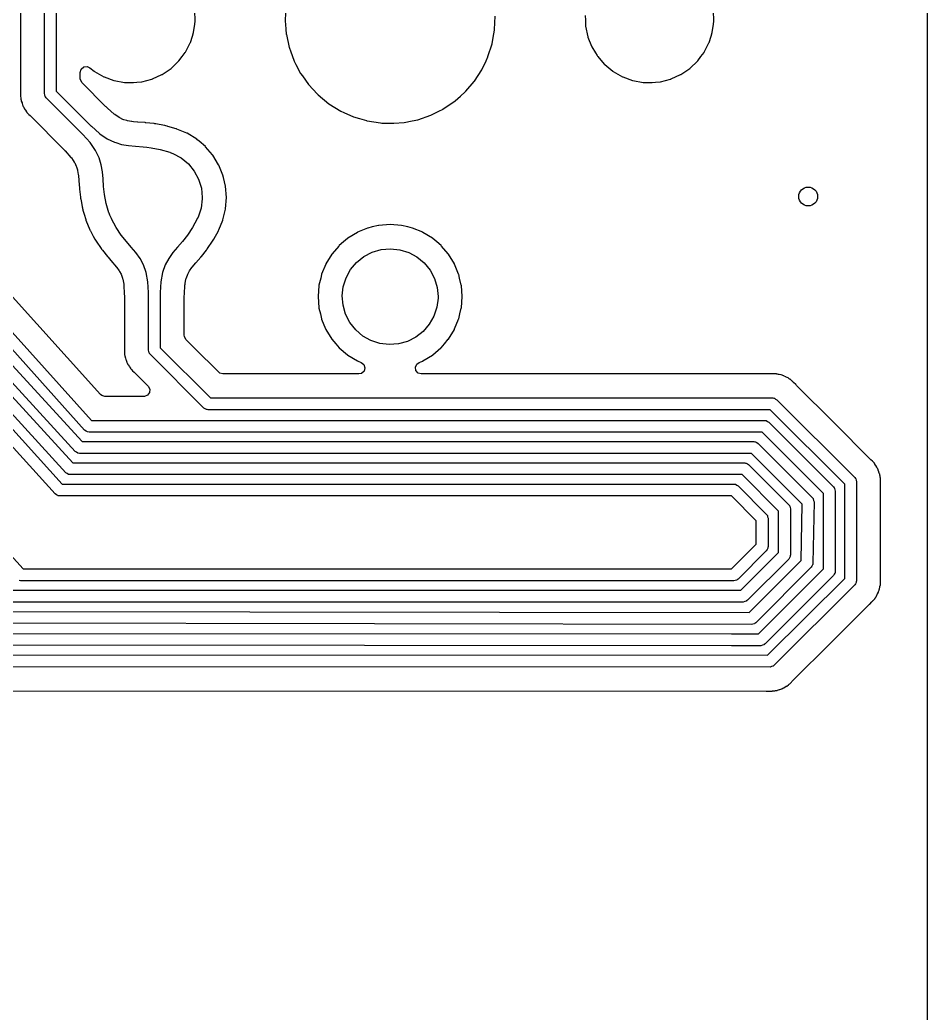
# Model space of a CAD drawing. Extents: x 1.4 to 9.87, y -6.25 to -1.8.
# Drawn here: x 9.111 to 9.869, y -4.962 to -4.133 of the extents above; entities that cross this region are included whole.
import ezdxf

# ---------------------------------------------------------------- set-up
doc = ezdxf.new("R2010")
doc.units = 0
doc.header["$MEASUREMENT"] = 0
doc.layers.add('BLACK', color=7, linetype='CONTINUOUS')

msp = doc.modelspace()

# ---------------------------------------------------------------- linework, layer by layer
at = {"layer": 'BLACK', "linetype": 'CONTINUOUS'}
for p, q in [((9.86864, -2.07003), (9.86864, -5.65799)), ((9.13171, -4.19429), (9.13171, -3.6986)), ((9.14155, -3.70064), (9.14155, -4.19226)), ((9.11169, -3.82282), (9.11169, -4.19119)), ((9.25737, -4.13316), (9.25709, -4.12574)), ((9.33311, -4.12187), (9.3326, -4.13301)), ((9.69044, -4.13316), (9.69016, -4.12574)), ((9.25684, -4.13824), (9.25737, -4.13422)), ((9.25737, -4.13332), (9.25737, -4.13316)), ((9.2574, -4.13402), (9.25737, -4.13332)), ((9.25737, -4.13422), (9.2574, -4.13402)), ((9.25737, -4.13422), (9.25737, -4.13422)), ((9.3326, -4.13301), (9.33259, -4.13332)), ((9.33259, -4.13332), (9.3326, -4.13349)), ((9.3326, -4.13349), (9.3332, -4.14039)), ((9.3326, -4.13349), (9.3326, -4.13349)), ((9.50747, -4.14095), (9.50797, -4.12981)), ((9.58317, -4.12917), (9.58332, -4.13317)), ((9.58332, -4.13317), (9.58351, -4.13803)), ((9.68991, -4.13824), (9.69044, -4.13422)), ((9.69047, -4.13402), (9.69044, -4.13316)), ((9.69044, -4.13422), (9.69047, -4.13402)), ((9.69044, -4.13422), (9.69044, -4.13422)), ((9.25516, -4.1464), (9.25615, -4.14322)), ((9.25615, -4.14322), (9.25621, -4.14302)), ((9.25615, -4.14322), (9.25615, -4.14322)), ((9.25621, -4.14302), (9.25684, -4.13824)), ((9.3332, -4.14039), (9.3336, -4.14491)), ((9.50632, -4.14756), (9.50742, -4.14143)), ((9.50742, -4.14143), (9.50745, -4.14126)), ((9.50742, -4.14143), (9.50742, -4.14143)), ((9.50745, -4.14126), (9.50747, -4.14095)), ((9.58351, -4.13803), (9.58537, -4.14692)), ((9.68823, -4.1464), (9.68922, -4.14322)), ((9.68922, -4.14322), (9.68928, -4.14302)), ((9.68922, -4.14322), (9.68922, -4.14322)), ((9.68928, -4.14302), (9.68991, -4.13824)), ((9.25105, -4.15654), (9.25342, -4.15188)), ((9.25342, -4.15188), (9.25351, -4.15169)), ((9.25342, -4.15188), (9.25342, -4.15188)), ((9.25351, -4.15169), (9.25516, -4.1464)), ((9.3336, -4.14491), (9.33364, -4.14507)), ((9.33364, -4.14507), (9.33364, -4.14507)), ((9.33364, -4.14507), (9.33607, -4.15594)), ((9.50539, -4.15271), (9.50632, -4.14756)), ((9.58537, -4.14692), (9.58545, -4.14712)), ((9.58545, -4.14712), (9.58545, -4.14712)), ((9.58545, -4.14712), (9.58659, -4.15)), ((9.58659, -4.15), (9.58871, -4.15537)), ((9.68412, -4.15654), (9.68649, -4.15188)), ((9.68649, -4.15188), (9.68659, -4.15169)), ((9.68649, -4.15188), (9.68649, -4.15188)), ((9.68659, -4.15169), (9.68823, -4.1464)), ((9.24671, -4.1634), (9.24927, -4.15996)), ((9.24927, -4.15996), (9.2494, -4.15979)), ((9.24927, -4.15996), (9.24927, -4.15996)), ((9.2494, -4.15979), (9.25105, -4.15654)), ((9.33607, -4.15594), (9.33614, -4.15625)), ((9.33614, -4.15625), (9.33619, -4.15641)), ((9.33619, -4.15641), (9.33619, -4.15641)), ((9.33619, -4.15641), (9.33704, -4.15872)), ((9.33704, -4.15872), (9.34015, -4.16716)), ((9.50196, -4.1634), (9.50534, -4.15286)), ((9.50534, -4.15286), (9.50539, -4.15271)), ((9.50534, -4.15286), (9.50534, -4.15286)), ((9.58871, -4.15537), (9.59162, -4.16017)), ((9.59162, -4.16017), (9.59313, -4.16266)), ((9.67978, -4.1634), (9.68234, -4.15996)), ((9.68234, -4.15996), (9.68247, -4.15979)), ((9.68234, -4.15996), (9.68234, -4.15996)), ((9.68247, -4.15979), (9.68412, -4.15654)), ((9.2374, -4.17335), (9.24398, -4.16708)), ((9.24398, -4.16708), (9.24671, -4.1634)), ((9.34015, -4.16716), (9.34023, -4.16731)), ((9.34023, -4.16731), (9.34023, -4.16731)), ((9.34023, -4.16731), (9.34164, -4.16999)), ((9.49702, -4.17392), (9.50035, -4.16691)), ((9.50035, -4.16691), (9.50184, -4.16378)), ((9.50184, -4.16378), (9.50196, -4.1634)), ((9.59313, -4.16266), (9.59342, -4.16313)), ((9.59342, -4.16313), (9.59356, -4.16329)), ((9.59356, -4.16329), (9.59763, -4.16798)), ((9.59763, -4.16798), (9.59937, -4.16999)), ((9.67048, -4.17335), (9.67705, -4.16708)), ((9.67705, -4.16708), (9.67978, -4.1634)), ((9.16157, -4.1766), (9.16236, -4.17392)), ((9.16157, -4.18191), (9.16157, -4.1766)), ((9.16236, -4.17392), (9.16447, -4.17209)), ((9.16447, -4.17209), (9.16724, -4.17169)), ((9.16724, -4.17169), (9.16968, -4.17277)), ((9.16968, -4.17277), (9.17316, -4.17562)), ((9.17316, -4.17562), (9.17316, -4.17562)), ((9.17316, -4.17562), (9.17332, -4.17575)), ((9.17332, -4.17575), (9.18122, -4.18025)), ((9.23004, -4.1783), (9.23409, -4.17558)), ((9.23409, -4.17558), (9.2374, -4.17335)), ((9.34164, -4.16999), (9.34557, -4.17745)), ((9.49061, -4.18389), (9.49676, -4.17442)), ((9.49676, -4.17442), (9.49685, -4.17428)), ((9.49676, -4.17442), (9.49676, -4.17442)), ((9.49685, -4.17428), (9.49702, -4.17392)), ((9.59937, -4.16999), (9.59953, -4.17013)), ((9.59953, -4.17013), (9.60623, -4.17562)), ((9.60623, -4.17562), (9.60623, -4.17562)), ((9.60623, -4.17562), (9.60639, -4.17575)), ((9.60639, -4.17575), (9.61429, -4.18025)), ((9.66312, -4.1783), (9.66716, -4.17558)), ((9.66716, -4.17558), (9.67048, -4.17335)), ((9.16169, -4.18296), (9.16157, -4.18191)), ((9.16303, -4.18542), (9.16169, -4.18296)), ((9.18267, -4.20506), (9.16303, -4.18542)), ((9.18122, -4.18025), (9.18141, -4.18032)), ((9.18141, -4.18032), (9.18141, -4.18032)), ((9.18141, -4.18032), (9.18956, -4.18327)), ((9.18956, -4.18327), (9.18956, -4.18327)), ((9.18956, -4.18327), (9.18975, -4.18335)), ((9.18975, -4.18335), (9.18996, -4.18338)), ((9.18996, -4.18338), (9.18996, -4.18338)), ((9.18996, -4.18338), (9.19853, -4.18493)), ((9.19853, -4.18493), (9.19853, -4.18493)), ((9.19853, -4.18493), (9.19869, -4.18496)), ((9.19869, -4.18496), (9.19939, -4.18499)), ((9.19939, -4.18499), (9.19959, -4.185)), ((9.19959, -4.185), (9.19959, -4.185)), ((9.19959, -4.185), (9.19964, -4.18501)), ((9.19964, -4.18501), (9.20603, -4.18501)), ((9.20603, -4.18501), (9.20866, -4.18478)), ((9.20866, -4.18478), (9.21259, -4.18445)), ((9.21259, -4.18445), (9.2128, -4.18443)), ((9.21259, -4.18445), (9.21259, -4.18445)), ((9.2128, -4.18443), (9.213, -4.18438)), ((9.213, -4.18438), (9.22139, -4.1822)), ((9.213, -4.18438), (9.213, -4.18438)), ((9.22139, -4.1822), (9.22159, -4.18215)), ((9.22139, -4.1822), (9.22139, -4.1822)), ((9.22159, -4.18215), (9.22178, -4.18206)), ((9.22178, -4.18206), (9.22968, -4.17851)), ((9.22178, -4.18206), (9.22178, -4.18206)), ((9.22968, -4.17851), (9.22987, -4.17842)), ((9.22987, -4.17842), (9.23004, -4.1783)), ((9.23004, -4.1783), (9.23004, -4.1783)), ((9.34557, -4.17745), (9.34702, -4.17949)), ((9.34702, -4.17949), (9.35221, -4.18679)), ((9.48347, -4.19226), (9.49041, -4.18416)), ((9.49041, -4.18415), (9.49052, -4.18403)), ((9.49041, -4.18416), (9.49041, -4.18415)), ((9.49052, -4.18403), (9.49061, -4.18389)), ((9.49061, -4.18389), (9.49061, -4.18389)), ((9.61429, -4.18025), (9.61449, -4.18032)), ((9.61449, -4.18032), (9.61449, -4.18032)), ((9.61449, -4.18032), (9.62263, -4.18327)), ((9.62263, -4.18327), (9.62263, -4.18327)), ((9.62263, -4.18327), (9.62283, -4.18335)), ((9.62283, -4.18335), (9.62303, -4.18338)), ((9.62303, -4.18338), (9.62303, -4.18338)), ((9.62303, -4.18338), (9.6316, -4.18493)), ((9.6316, -4.18493), (9.6316, -4.18493)), ((9.6316, -4.18493), (9.63176, -4.18496)), ((9.63176, -4.18496), (9.63246, -4.18499)), ((9.63246, -4.18499), (9.63266, -4.185)), ((9.63266, -4.185), (9.63266, -4.185)), ((9.63266, -4.185), (9.63272, -4.18501)), ((9.63272, -4.18501), (9.6391, -4.18501)), ((9.6391, -4.18501), (9.64173, -4.18478)), ((9.64173, -4.18478), (9.64566, -4.18445)), ((9.64566, -4.18445), (9.64587, -4.18443)), ((9.64566, -4.18445), (9.64566, -4.18445)), ((9.64587, -4.18443), (9.64607, -4.18438)), ((9.64607, -4.18438), (9.65446, -4.1822)), ((9.64607, -4.18438), (9.64607, -4.18438)), ((9.65446, -4.1822), (9.65466, -4.18215)), ((9.65446, -4.1822), (9.65446, -4.1822)), ((9.65466, -4.18215), (9.65485, -4.18206)), ((9.65485, -4.18206), (9.66275, -4.17851)), ((9.65485, -4.18206), (9.65485, -4.18206)), ((9.66275, -4.17851), (9.66294, -4.17842)), ((9.66294, -4.17842), (9.66311, -4.1783)), ((9.66311, -4.1783), (9.66312, -4.1783)), ((9.11167, -4.19163), (9.11161, -4.19193)), ((9.11161, -4.19193), (9.11162, -4.19224)), ((9.11162, -4.19224), (9.11162, -4.19224)), ((9.11162, -4.19224), (9.11169, -4.19461)), ((9.11169, -4.19119), (9.11167, -4.19163)), ((9.14155, -4.19226), (9.17078, -4.22148)), ((9.35221, -4.18679), (9.35221, -4.18679)), ((9.35221, -4.18679), (9.35231, -4.18693)), ((9.35231, -4.18693), (9.35242, -4.18705)), ((9.35242, -4.18705), (9.35242, -4.18705)), ((9.35242, -4.18705), (9.35936, -4.19449)), ((9.47903, -4.19636), (9.48295, -4.19286)), ((9.48295, -4.19286), (9.48347, -4.19226)), ((9.11169, -4.19461), (9.11169, -4.19476)), ((9.11169, -4.19476), (9.11169, -4.19586)), ((9.11169, -4.19586), (9.11171, -4.19602)), ((9.11171, -4.19602), (9.11171, -4.19602)), ((9.11171, -4.19602), (9.11175, -4.19649)), ((9.11175, -4.19649), (9.1118, -4.19823)), ((9.1118, -4.19823), (9.11189, -4.19853)), ((9.11189, -4.19853), (9.11189, -4.19853)), ((9.11189, -4.19853), (9.11203, -4.19899)), ((9.11203, -4.19899), (9.11218, -4.19975)), ((9.11218, -4.19975), (9.11228, -4.20055)), ((9.11228, -4.20055), (9.11293, -4.20216)), ((9.11293, -4.20216), (9.11308, -4.20261)), ((9.13205, -4.19546), (9.13171, -4.19429)), ((9.13231, -4.19664), (9.13205, -4.19546)), ((9.13246, -4.19685), (9.13231, -4.19664)), ((9.13249, -4.19695), (9.13246, -4.19685)), ((9.13263, -4.19707), (9.13249, -4.19695)), ((9.13315, -4.19777), (9.13263, -4.19707)), ((9.16382, -4.22844), (9.13315, -4.19777)), ((9.35936, -4.19449), (9.36024, -4.19543)), ((9.36024, -4.19543), (9.36922, -4.20281)), ((9.46467, -4.20714), (9.47429, -4.20061)), ((9.47429, -4.20061), (9.47453, -4.20038)), ((9.47453, -4.20038), (9.47903, -4.19636)), ((9.11308, -4.20261), (9.11339, -4.2037)), ((9.11339, -4.2037), (9.11356, -4.20428)), ((9.11356, -4.20428), (9.11372, -4.20455)), ((9.11372, -4.20455), (9.11397, -4.20496)), ((9.11397, -4.20496), (9.11431, -4.20566)), ((9.11431, -4.20566), (9.1146, -4.2064)), ((9.1146, -4.2064), (9.11479, -4.20666)), ((9.11479, -4.20666), (9.11479, -4.20666)), ((9.11479, -4.20666), (9.11563, -4.20781)), ((9.11563, -4.20781), (9.11588, -4.2082)), ((9.11588, -4.2082), (9.11661, -4.20943)), ((9.11661, -4.20943), (9.11661, -4.20943)), ((9.11661, -4.20943), (9.11677, -4.2097)), ((9.11677, -4.2097), (9.11699, -4.20992)), ((9.11699, -4.20992), (9.11733, -4.21027)), ((9.11733, -4.21027), (9.11784, -4.21086)), ((9.1831, -4.20542), (9.18267, -4.20506)), ((9.1831, -4.20543), (9.1831, -4.20542)), ((9.18435, -4.20646), (9.1831, -4.20543)), ((9.1871, -4.20893), (9.18435, -4.20646)), ((9.18985, -4.21141), (9.1871, -4.20893)), ((9.36922, -4.20281), (9.3791, -4.20893)), ((9.3791, -4.20893), (9.37925, -4.209)), ((9.37925, -4.209), (9.37925, -4.209)), ((9.37925, -4.209), (9.38171, -4.21011)), ((9.38171, -4.21011), (9.38971, -4.2137)), ((9.45427, -4.21235), (9.46101, -4.20898)), ((9.46101, -4.20898), (9.46452, -4.20722)), ((9.46452, -4.20722), (9.46467, -4.20714)), ((9.46452, -4.20722), (9.46452, -4.20722)), ((9.11784, -4.21086), (9.11801, -4.21109)), ((9.11801, -4.21109), (9.11831, -4.2115)), ((9.11831, -4.2115), (9.11855, -4.2117)), ((9.11855, -4.2117), (9.11965, -4.21261)), ((9.11965, -4.21261), (9.11999, -4.21293)), ((9.11999, -4.21293), (9.14791, -4.24084)), ((9.19035, -4.2118), (9.18985, -4.21141)), ((9.1939, -4.21424), (9.19035, -4.2118)), ((9.19455, -4.21462), (9.1939, -4.21424)), ((9.19715, -4.21587), (9.19455, -4.21462)), ((9.19786, -4.21615), (9.19715, -4.21587)), ((9.20034, -4.2169), (9.19786, -4.21615)), ((9.20095, -4.21704), (9.20034, -4.2169)), ((9.20427, -4.2176), (9.20095, -4.21704)), ((9.20464, -4.21765), (9.20427, -4.2176)), ((9.20609, -4.21779), (9.20464, -4.21765)), ((9.20947, -4.2181), (9.20609, -4.21779)), ((9.20954, -4.2181), (9.20947, -4.2181)), ((9.21561, -4.21856), (9.20954, -4.2181)), ((9.21563, -4.21857), (9.21561, -4.21856)), ((9.21597, -4.21859), (9.21563, -4.21857)), ((9.21563, -4.21857), (9.21563, -4.21857)), ((9.21598, -4.2186), (9.21597, -4.21859)), ((9.21597, -4.21859), (9.21597, -4.21859)), ((9.21599, -4.2186), (9.21598, -4.2186)), ((9.216, -4.2186), (9.21599, -4.2186)), ((9.21599, -4.2186), (9.21599, -4.2186)), ((9.21599, -4.2186), (9.21599, -4.2186)), ((9.21616, -4.21861), (9.216, -4.2186)), ((9.21635, -4.21863), (9.21616, -4.21861)), ((9.21636, -4.21863), (9.21635, -4.21863)), ((9.21636, -4.21864), (9.21636, -4.21863)), ((9.22311, -4.21939), (9.21636, -4.21864)), ((9.38971, -4.2137), (9.39481, -4.21522)), ((9.39481, -4.21522), (9.40044, -4.2169)), ((9.40044, -4.2169), (9.40085, -4.21702)), ((9.40085, -4.21702), (9.40101, -4.21705)), ((9.40101, -4.21705), (9.40101, -4.21705)), ((9.40101, -4.21705), (9.4122, -4.21882)), ((9.42323, -4.21901), (9.43188, -4.21843)), ((9.43188, -4.21843), (9.43205, -4.2184)), ((9.43205, -4.2184), (9.43875, -4.21705)), ((9.43205, -4.2184), (9.43205, -4.2184)), ((9.43875, -4.21705), (9.44328, -4.21613)), ((9.44328, -4.21613), (9.45427, -4.21235)), ((9.17078, -4.22148), (9.17084, -4.2215)), ((9.17084, -4.2215), (9.17756, -4.22754)), ((9.22313, -4.2194), (9.22311, -4.21939)), ((9.22384, -4.21949), (9.22313, -4.2194)), ((9.22313, -4.2194), (9.22313, -4.2194)), ((9.22386, -4.21949), (9.22384, -4.21949)), ((9.22384, -4.21949), (9.22384, -4.21949)), ((9.2239, -4.2195), (9.22386, -4.21949)), ((9.22464, -4.21963), (9.2239, -4.2195)), ((9.22467, -4.21963), (9.22464, -4.21963)), ((9.23201, -4.22102), (9.22467, -4.21963)), ((9.22467, -4.21963), (9.22467, -4.21963)), ((9.23203, -4.22103), (9.23201, -4.22102)), ((9.23201, -4.22102), (9.23201, -4.22102)), ((9.23298, -4.22123), (9.23203, -4.22103)), ((9.23302, -4.22124), (9.23298, -4.22123)), ((9.23398, -4.22149), (9.23302, -4.22124)), ((9.23456, -4.22166), (9.23398, -4.22149)), ((9.24168, -4.22374), (9.23456, -4.22166)), ((9.24182, -4.22378), (9.24168, -4.22374)), ((9.24185, -4.22379), (9.24182, -4.22378)), ((9.24204, -4.22383), (9.24185, -4.22379)), ((9.24222, -4.22391), (9.24204, -4.22383)), ((9.25059, -4.22737), (9.24222, -4.22391)), ((9.24222, -4.22391), (9.24222, -4.22391)), ((9.4122, -4.21882), (9.4122, -4.21882)), ((9.4122, -4.21882), (9.41233, -4.21884)), ((9.41233, -4.21884), (9.4133, -4.21888)), ((9.4133, -4.21888), (9.41591, -4.219)), ((9.41591, -4.219), (9.41591, -4.219)), ((9.41591, -4.219), (9.41597, -4.21901)), ((9.41597, -4.21901), (9.42323, -4.21901)), ((9.16384, -4.2285), (9.16382, -4.22844)), ((9.16988, -4.23522), (9.16384, -4.2285)), ((9.17433, -4.2417), (9.16988, -4.23522)), ((9.17756, -4.22754), (9.17803, -4.22786)), ((9.17803, -4.22786), (9.18402, -4.23198)), ((9.18402, -4.23198), (9.18402, -4.23198)), ((9.18402, -4.23198), (9.18404, -4.23199)), ((9.18404, -4.23199), (9.19013, -4.23493)), ((9.19013, -4.23493), (9.19112, -4.23523)), ((9.19112, -4.23523), (9.19599, -4.23671)), ((9.25077, -4.22745), (9.25059, -4.22737)), ((9.25059, -4.22737), (9.25059, -4.22737)), ((9.25882, -4.23239), (9.25077, -4.22745)), ((9.25897, -4.23251), (9.25882, -4.23239)), ((9.26076, -4.23404), (9.25897, -4.23251)), ((9.25897, -4.23251), (9.25897, -4.23251)), ((9.266, -4.23852), (9.26076, -4.23404)), ((9.14791, -4.24084), (9.14853, -4.2416)), ((9.14853, -4.2416), (9.1487, -4.24186)), ((9.1487, -4.24186), (9.1487, -4.24186)), ((9.1487, -4.24186), (9.1488, -4.24201)), ((9.1488, -4.24201), (9.14892, -4.24214)), ((9.14892, -4.24214), (9.14892, -4.24214)), ((9.14892, -4.24214), (9.15375, -4.24751)), ((9.17727, -4.24779), (9.17433, -4.2417)), ((9.19599, -4.23671), (9.19599, -4.23671)), ((9.19599, -4.23671), (9.196, -4.23671)), ((9.196, -4.23671), (9.20184, -4.2377)), ((9.20184, -4.2377), (9.20185, -4.2377)), ((9.20185, -4.2377), (9.20185, -4.2377)), ((9.20185, -4.2377), (9.20781, -4.23825)), ((9.20781, -4.23825), (9.21409, -4.23872)), ((9.21409, -4.23872), (9.2141, -4.23872)), ((9.2141, -4.23872), (9.21722, -4.23908)), ((9.21722, -4.23908), (9.22085, -4.23948)), ((9.22085, -4.23948), (9.22088, -4.23949)), ((9.22088, -4.23949), (9.22827, -4.24089)), ((9.22827, -4.24089), (9.22831, -4.2409)), ((9.22831, -4.2409), (9.23623, -4.24321)), ((9.23623, -4.24321), (9.23651, -4.24343)), ((9.23651, -4.24343), (9.23652, -4.24347)), ((9.23652, -4.24347), (9.23893, -4.24422)), ((9.26613, -4.23867), (9.266, -4.23852)), ((9.27187, -4.24539), (9.26613, -4.23867)), ((9.15375, -4.24751), (9.15414, -4.24801)), ((9.15414, -4.24801), (9.15561, -4.25015)), ((9.15561, -4.25015), (9.15658, -4.25156)), ((9.15658, -4.25156), (9.15658, -4.25156)), ((9.15658, -4.25156), (9.15696, -4.25221)), ((9.17905, -4.25366), (9.17727, -4.24779)), ((9.23893, -4.24422), (9.2458, -4.24793)), ((9.2458, -4.24793), (9.25182, -4.25291)), ((9.27214, -4.2457), (9.27187, -4.24539)), ((9.27708, -4.25376), (9.27214, -4.2457)), ((9.15696, -4.25221), (9.15821, -4.25481)), ((9.15821, -4.25481), (9.15849, -4.25552)), ((9.15849, -4.25552), (9.15924, -4.258)), ((9.15924, -4.258), (9.15938, -4.25861)), ((9.15938, -4.25861), (9.15993, -4.26182)), ((9.18004, -4.2595), (9.17905, -4.25366)), ((9.18004, -4.25951), (9.18004, -4.2595)), ((9.18059, -4.26547), (9.18004, -4.25951)), ((9.18004, -4.25951), (9.18004, -4.25951)), ((9.25182, -4.25291), (9.25675, -4.25896)), ((9.25675, -4.25896), (9.26041, -4.26585)), ((9.27715, -4.25394), (9.27708, -4.25376)), ((9.28062, -4.26231), (9.27715, -4.25394)), ((9.27715, -4.25394), (9.27715, -4.25394)), ((9.15993, -4.26182), (9.15994, -4.26193)), ((9.15994, -4.26193), (9.15999, -4.2623)), ((9.15999, -4.2623), (9.16, -4.26241)), ((9.16, -4.26241), (9.16044, -4.26713)), ((9.16044, -4.26713), (9.16044, -4.26721)), ((9.16044, -4.26721), (9.1609, -4.27317)), ((9.18106, -4.27175), (9.18059, -4.26547)), ((9.26041, -4.26585), (9.26267, -4.27332)), ((9.28069, -4.26249), (9.28062, -4.26231)), ((9.28117, -4.26447), (9.28069, -4.26249)), ((9.28285, -4.27149), (9.28117, -4.26447)), ((9.1609, -4.27317), (9.1609, -4.27327)), ((9.1609, -4.27327), (9.16091, -4.27329)), ((9.16091, -4.27329), (9.16091, -4.27329)), ((9.16091, -4.27329), (9.16092, -4.27346)), ((9.16092, -4.27346), (9.16094, -4.27364)), ((9.16094, -4.27364), (9.16094, -4.27366)), ((9.16094, -4.27366), (9.16098, -4.27402)), ((9.16098, -4.27402), (9.16173, -4.28077)), ((9.18106, -4.27176), (9.18106, -4.27175)), ((9.18182, -4.27851), (9.18106, -4.27176)), ((9.26267, -4.27332), (9.26343, -4.28109)), ((9.2829, -4.27167), (9.28285, -4.27149)), ((9.28285, -4.27149), (9.28285, -4.27149)), ((9.28364, -4.28109), (9.2829, -4.27167)), ((9.16173, -4.28077), (9.16184, -4.28154)), ((9.16184, -4.28154), (9.16184, -4.28158)), ((9.16184, -4.28158), (9.16197, -4.2823)), ((9.16197, -4.2823), (9.16253, -4.2853)), ((9.18183, -4.27854), (9.18182, -4.27851)), ((9.18323, -4.28593), (9.18183, -4.27854)), ((9.26342, -4.28221), (9.26244, -4.28995)), ((9.26343, -4.28109), (9.26342, -4.28221)), ((9.2829, -4.29051), (9.28364, -4.28109)), ((9.16253, -4.2853), (9.16318, -4.28874)), ((9.16318, -4.28874), (9.16337, -4.2897)), ((9.16337, -4.2897), (9.16337, -4.28973)), ((9.16337, -4.28973), (9.16337, -4.28973)), ((9.16337, -4.28973), (9.16351, -4.29039)), ((9.16351, -4.29039), (9.16357, -4.29064)), ((9.16357, -4.29064), (9.16358, -4.29068)), ((9.16358, -4.29068), (9.16383, -4.29164)), ((9.16383, -4.29164), (9.16482, -4.29502)), ((9.18324, -4.28597), (9.18323, -4.28593)), ((9.18555, -4.29389), (9.18324, -4.28597)), ((9.26244, -4.28995), (9.25997, -4.29736)), ((9.2815, -4.29631), (9.28285, -4.2907)), ((9.28285, -4.2907), (9.2829, -4.29051)), ((9.28285, -4.2907), (9.28285, -4.2907)), ((9.16482, -4.29502), (9.16608, -4.29934)), ((9.16608, -4.29934), (9.16612, -4.29948)), ((9.16612, -4.29948), (9.16613, -4.29951)), ((9.16613, -4.29951), (9.16617, -4.2997)), ((9.16617, -4.2997), (9.16625, -4.29988)), ((9.16625, -4.29988), (9.16625, -4.29988)), ((9.16625, -4.29988), (9.16958, -4.30793)), ((9.18566, -4.29409), (9.18555, -4.29389)), ((9.18576, -4.29413), (9.18566, -4.29409)), ((9.18624, -4.29582), (9.18576, -4.29413)), ((9.18758, -4.29843), (9.18624, -4.29582)), ((9.18756, -4.29847), (9.18758, -4.29843)), ((9.1876, -4.29882), (9.18756, -4.29847)), ((9.19156, -4.30606), (9.1876, -4.29882)), ((9.25927, -4.29882), (9.25531, -4.30606)), ((9.25933, -4.29861), (9.25927, -4.29882)), ((9.25997, -4.29736), (9.2593, -4.29855)), ((9.2593, -4.29855), (9.25933, -4.29861)), ((9.27728, -4.30793), (9.28062, -4.29988)), ((9.28062, -4.29988), (9.28069, -4.2997)), ((9.28062, -4.29988), (9.28062, -4.29988)), ((9.28069, -4.2997), (9.2815, -4.29631)), ((9.16958, -4.30793), (9.16979, -4.30843)), ((9.16979, -4.30843), (9.16989, -4.30859)), ((9.16989, -4.30859), (9.1699, -4.30862)), ((9.1699, -4.30862), (9.16998, -4.30874)), ((9.16998, -4.30874), (9.17245, -4.31326)), ((9.19158, -4.3061), (9.19156, -4.30606)), ((9.19582, -4.31232), (9.19158, -4.3061)), ((9.25528, -4.3061), (9.25105, -4.31232)), ((9.25531, -4.30606), (9.25528, -4.3061)), ((9.27303, -4.31578), (9.27689, -4.30874)), ((9.27689, -4.30874), (9.27696, -4.30862)), ((9.27696, -4.30862), (9.27697, -4.30859)), ((9.27697, -4.30859), (9.27708, -4.30843)), ((9.27708, -4.30843), (9.27728, -4.30793)), ((9.4015, -4.30659), (9.39313, -4.31005)), ((9.40168, -4.30651), (9.4015, -4.30659)), ((9.4015, -4.30659), (9.4015, -4.30659)), ((9.4054, -4.30562), (9.40168, -4.30651)), ((9.41068, -4.30435), (9.4054, -4.30562)), ((9.41086, -4.30431), (9.41068, -4.30435)), ((9.41068, -4.30435), (9.41068, -4.30435)), ((9.42028, -4.30356), (9.41086, -4.30431)), ((9.4297, -4.30431), (9.42028, -4.30356)), ((9.42989, -4.30435), (9.4297, -4.30431)), ((9.43517, -4.30562), (9.42989, -4.30435)), ((9.42989, -4.30435), (9.42989, -4.30435)), ((9.43889, -4.30651), (9.43517, -4.30562)), ((9.43907, -4.30659), (9.43889, -4.30651)), ((9.44744, -4.31005), (9.43907, -4.30659)), ((9.43907, -4.30659), (9.43907, -4.30659)), ((9.17245, -4.31326), (9.17383, -4.31578)), ((9.17383, -4.31578), (9.17432, -4.31662)), ((9.17432, -4.31662), (9.17435, -4.31666)), ((9.17435, -4.31666), (9.17488, -4.31748)), ((9.17488, -4.31748), (9.17911, -4.3237)), ((9.19584, -4.31234), (9.19582, -4.31232)), ((9.20007, -4.31765), (9.19584, -4.31234)), ((9.20008, -4.31766), (9.20007, -4.31765)), ((9.20418, -4.32243), (9.20008, -4.31766)), ((9.24678, -4.31766), (9.24268, -4.32243)), ((9.24679, -4.31765), (9.24678, -4.31766)), ((9.25103, -4.31234), (9.24679, -4.31765)), ((9.25105, -4.31232), (9.25103, -4.31234)), ((9.26775, -4.3237), (9.27199, -4.31748)), ((9.27199, -4.31748), (9.27252, -4.31666)), ((9.27252, -4.31666), (9.27254, -4.31662)), ((9.27254, -4.31662), (9.27303, -4.31578)), ((9.38143, -4.31802), (9.37771, -4.3212)), ((9.38475, -4.31519), (9.38143, -4.31802)), ((9.3849, -4.31506), (9.38475, -4.31519)), ((9.38475, -4.31519), (9.38475, -4.31519)), ((9.39295, -4.31013), (9.3849, -4.31506)), ((9.39313, -4.31005), (9.39295, -4.31013)), ((9.39313, -4.31005), (9.39313, -4.31005)), ((9.44762, -4.31013), (9.44744, -4.31005)), ((9.44744, -4.31005), (9.44744, -4.31005)), ((9.45567, -4.31506), (9.44762, -4.31013)), ((9.45582, -4.31519), (9.45567, -4.31506)), ((9.45913, -4.31802), (9.45582, -4.31519)), ((9.45582, -4.31519), (9.45582, -4.31519)), ((9.46285, -4.3212), (9.45913, -4.31802)), ((9.17911, -4.3237), (9.17912, -4.32372)), ((9.17912, -4.32372), (9.17913, -4.32372)), ((9.17913, -4.32372), (9.17924, -4.32388)), ((9.17924, -4.32388), (9.17955, -4.32431)), ((9.17955, -4.32431), (9.17957, -4.32434)), ((9.17957, -4.32434), (9.18003, -4.32495)), ((9.18003, -4.32495), (9.18005, -4.32497)), ((9.18005, -4.32497), (9.18419, -4.33016)), ((9.20801, -4.32705), (9.20418, -4.32243)), ((9.24268, -4.32243), (9.23885, -4.32705)), ((9.26267, -4.33016), (9.26682, -4.32497)), ((9.26682, -4.32497), (9.26683, -4.32495)), ((9.26683, -4.32495), (9.2673, -4.32434)), ((9.2673, -4.32434), (9.26732, -4.32431)), ((9.26732, -4.32431), (9.26762, -4.32388)), ((9.26762, -4.32388), (9.26774, -4.32372)), ((9.26774, -4.32372), (9.26775, -4.3237)), ((9.26774, -4.32372), (9.26774, -4.32372)), ((9.37733, -4.32164), (9.37184, -4.32807)), ((9.37771, -4.3212), (9.37733, -4.32164)), ((9.4053, -4.32668), (9.41279, -4.32448)), ((9.41279, -4.32448), (9.42056, -4.32377)), ((9.42056, -4.32377), (9.42833, -4.32459)), ((9.42833, -4.32459), (9.43578, -4.3269)), ((9.46323, -4.32164), (9.46285, -4.3212)), ((9.46872, -4.32807), (9.46323, -4.32164)), ((9.18419, -4.33016), (9.18427, -4.33026)), ((9.18427, -4.33026), (9.18451, -4.33055)), ((9.18451, -4.33055), (9.18452, -4.33057)), ((9.18452, -4.33057), (9.18452, -4.33057)), ((9.18452, -4.33057), (9.18452, -4.33057)), ((9.18452, -4.33057), (9.18474, -4.33083)), ((9.18474, -4.33083), (9.18475, -4.33084)), ((9.18475, -4.33084), (9.18475, -4.33084)), ((9.18475, -4.33084), (9.18475, -4.33084)), ((9.18475, -4.33084), (9.18705, -4.33352)), ((9.18705, -4.33352), (9.18869, -4.33542)), ((9.20802, -4.32705), (9.20801, -4.32705)), ((9.21144, -4.33186), (9.20802, -4.32705)), ((9.21144, -4.33187), (9.21144, -4.33186)), ((9.21144, -4.33186), (9.21144, -4.33186)), ((9.21434, -4.33728), (9.21144, -4.33187)), ((9.23542, -4.33187), (9.23252, -4.33728)), ((9.23543, -4.33186), (9.23542, -4.33187)), ((9.23884, -4.32705), (9.23543, -4.33186)), ((9.23543, -4.33186), (9.23543, -4.33186)), ((9.23885, -4.32705), (9.23884, -4.32705)), ((9.25818, -4.33542), (9.26212, -4.33084)), ((9.26212, -4.33084), (9.26213, -4.33083)), ((9.26213, -4.33083), (9.26234, -4.33057)), ((9.26234, -4.33057), (9.26234, -4.33057)), ((9.26234, -4.33057), (9.26235, -4.33057)), ((9.26235, -4.33057), (9.26236, -4.33055)), ((9.26236, -4.33055), (9.2626, -4.33026)), ((9.2626, -4.33026), (9.26267, -4.33016)), ((9.37158, -4.32838), (9.36664, -4.33644)), ((9.37184, -4.32807), (9.37158, -4.32838)), ((9.3923, -4.33519), (9.39838, -4.3303)), ((9.39838, -4.3303), (9.4053, -4.32668)), ((9.43578, -4.3269), (9.44265, -4.33061)), ((9.44265, -4.33061), (9.44867, -4.33558)), ((9.46899, -4.32838), (9.46872, -4.32807)), ((9.47393, -4.33644), (9.46899, -4.32838)), ((9.18869, -4.33542), (9.18871, -4.33545)), ((9.18871, -4.33545), (9.18876, -4.33551)), ((9.18876, -4.33551), (9.19011, -4.33713)), ((9.19011, -4.33713), (9.19186, -4.33924)), ((9.19186, -4.33924), (9.19209, -4.33953)), ((9.19209, -4.33953), (9.19404, -4.34228)), ((9.19404, -4.34228), (9.19437, -4.34281)), ((9.19437, -4.34281), (9.19559, -4.34509)), ((9.21657, -4.34367), (9.21434, -4.33728)), ((9.23252, -4.33728), (9.23029, -4.34367)), ((9.25157, -4.34453), (9.25249, -4.34282)), ((9.25249, -4.34282), (9.25282, -4.34228)), ((9.25282, -4.34228), (9.25478, -4.33953)), ((9.25478, -4.33953), (9.255, -4.33924)), ((9.255, -4.33924), (9.2581, -4.33551)), ((9.2581, -4.33551), (9.25815, -4.33545)), ((9.25815, -4.33545), (9.25818, -4.33542)), ((9.36656, -4.33662), (9.3631, -4.34499)), ((9.36657, -4.33662), (9.36656, -4.33662)), ((9.36664, -4.33644), (9.36657, -4.33662)), ((9.38352, -4.34801), (9.38728, -4.34117)), ((9.38728, -4.34117), (9.3923, -4.33519)), ((9.44867, -4.33558), (9.4536, -4.34163)), ((9.4536, -4.34163), (9.45726, -4.34853)), ((9.474, -4.33662), (9.47393, -4.33644)), ((9.47747, -4.34499), (9.474, -4.33662)), ((9.474, -4.33662), (9.474, -4.33662)), ((9.06426, -4.34855), (9.17106, -4.46701)), ((9.19559, -4.34509), (9.1959, -4.3458)), ((9.1959, -4.3458), (9.19681, -4.3484)), ((9.19681, -4.3484), (9.19685, -4.34852)), ((9.19685, -4.34852), (9.19704, -4.34925)), ((9.19704, -4.34925), (9.19783, -4.35348)), ((9.218, -4.3514), (9.21657, -4.34367)), ((9.23029, -4.34367), (9.22886, -4.3514)), ((9.24918, -4.35269), (9.24982, -4.34925)), ((9.24982, -4.34925), (9.25002, -4.34852)), ((9.25002, -4.34852), (9.25097, -4.3458)), ((9.25097, -4.3458), (9.25127, -4.34509)), ((9.25127, -4.34509), (9.25157, -4.34453)), ((9.36229, -4.34821), (9.36086, -4.35416)), ((9.36302, -4.34517), (9.36229, -4.34821)), ((9.3631, -4.34499), (9.36302, -4.34517)), ((9.38116, -4.35545), (9.38352, -4.34801)), ((9.45726, -4.34853), (9.45952, -4.356)), ((9.47754, -4.34517), (9.47747, -4.34499)), ((9.47827, -4.34821), (9.47754, -4.34517)), ((9.4797, -4.35416), (9.47827, -4.34821)), ((9.16522, -4.47522), (9.05862, -4.35699)), ((9.17845, -4.4453), (9.09749, -4.35551)), ((9.19783, -4.35348), (9.1979, -4.35412)), ((9.1979, -4.35412), (9.1983, -4.3615)), ((9.218, -4.35141), (9.218, -4.3514)), ((9.21849, -4.36042), (9.218, -4.35141)), ((9.22886, -4.35141), (9.22838, -4.36042)), ((9.22886, -4.3514), (9.22886, -4.35141)), ((9.24856, -4.3615), (9.24896, -4.35412)), ((9.24896, -4.35412), (9.24904, -4.35348)), ((9.24904, -4.35348), (9.24918, -4.35269)), ((9.36082, -4.35435), (9.36008, -4.36377)), ((9.36086, -4.35416), (9.36082, -4.35435)), ((9.36086, -4.35416), (9.36086, -4.35416)), ((9.38029, -4.36321), (9.38116, -4.35545)), ((9.45952, -4.356), (9.46028, -4.36377)), ((9.47975, -4.35435), (9.4797, -4.35416)), ((9.4797, -4.35416), (9.4797, -4.35416)), ((9.48049, -4.36377), (9.47975, -4.35435)), ((9.05537, -4.36722), (9.16316, -4.48472)), ((9.1983, -4.3615), (9.1983, -4.36155)), ((9.1983, -4.36155), (9.19831, -4.36155)), ((9.19831, -4.36155), (9.19845, -4.36312)), ((9.19845, -4.36312), (9.19844, -4.36312)), ((9.19844, -4.36312), (9.19849, -4.36368)), ((9.19849, -4.36368), (9.19849, -4.40528)), ((9.21851, -4.36047), (9.21849, -4.36042)), ((9.21851, -4.40838), (9.21851, -4.36047)), ((9.22838, -4.36042), (9.22835, -4.36047)), ((9.22835, -4.36047), (9.22835, -4.40634)), ((9.24837, -4.36295), (9.24847, -4.36198)), ((9.24837, -4.39599), (9.24837, -4.36295)), ((9.24847, -4.36198), (9.24853, -4.36168)), ((9.24853, -4.36168), (9.24856, -4.3615)), ((9.24853, -4.36168), (9.24853, -4.36168)), ((9.36008, -4.36377), (9.36082, -4.37319)), ((9.38094, -4.37099), (9.38029, -4.36321)), ((9.46027, -4.36489), (9.45929, -4.37263)), ((9.46028, -4.36377), (9.46027, -4.36489)), ((9.47975, -4.37319), (9.48049, -4.36377)), ((9.15737, -4.49297), (9.04979, -4.3757)), ((9.36082, -4.37319), (9.36086, -4.37338)), ((9.36086, -4.37338), (9.36086, -4.37338)), ((9.36086, -4.37338), (9.36201, -4.37813)), ((9.38309, -4.37849), (9.38094, -4.37099)), ((9.45929, -4.37263), (9.45682, -4.38004)), ((9.47856, -4.37813), (9.4797, -4.37338)), ((9.4797, -4.37338), (9.47975, -4.37319)), ((9.4797, -4.37338), (9.4797, -4.37338)), ((9.36201, -4.37813), (9.36302, -4.38237)), ((9.36302, -4.38237), (9.3631, -4.38255)), ((9.3631, -4.38255), (9.3631, -4.38255)), ((9.3631, -4.38255), (9.36643, -4.39061)), ((9.38666, -4.38544), (9.38309, -4.37849)), ((9.45682, -4.38004), (9.45297, -4.38683)), ((9.47413, -4.39061), (9.47747, -4.38255)), ((9.47747, -4.38255), (9.47754, -4.38237)), ((9.47747, -4.38255), (9.47747, -4.38255)), ((9.47754, -4.38237), (9.47856, -4.37813)), ((9.04849, -4.38593), (9.15529, -4.50244)), ((9.36643, -4.39061), (9.36664, -4.3911)), ((9.36664, -4.3911), (9.37158, -4.39916)), ((9.39151, -4.39156), (9.38666, -4.38544)), ((9.39745, -4.39662), (9.39151, -4.39156)), ((9.44787, -4.39274), (9.44172, -4.39754)), ((9.45297, -4.38683), (9.44787, -4.39274)), ((9.46899, -4.39916), (9.47393, -4.3911)), ((9.47393, -4.3911), (9.47413, -4.39061)), ((9.1495, -4.51069), (9.0429, -4.3944)), ((9.24849, -4.39705), (9.24837, -4.39599)), ((9.24983, -4.3995), (9.24849, -4.39705)), ((9.25667, -4.40634), (9.24983, -4.3995)), ((9.37158, -4.39916), (9.3717, -4.39931)), ((9.3717, -4.39931), (9.3717, -4.39931)), ((9.3717, -4.39931), (9.375, -4.40316)), ((9.40427, -4.40042), (9.39745, -4.39662)), ((9.41169, -4.40284), (9.40427, -4.40042)), ((9.43475, -4.40106), (9.42723, -4.40316)), ((9.44172, -4.39754), (9.43475, -4.40106)), ((9.46557, -4.40316), (9.46886, -4.39931)), ((9.46886, -4.39931), (9.46899, -4.39916)), ((9.46886, -4.39931), (9.46886, -4.39931)), ((9.04161, -4.40464), (9.14645, -4.52016)), ((9.19847, -4.40572), (9.1984, -4.40601)), ((9.1984, -4.40601), (9.19841, -4.40632)), ((9.19841, -4.40632), (9.19841, -4.40632)), ((9.19841, -4.40632), (9.19849, -4.40869)), ((9.19849, -4.40528), (9.19847, -4.40572)), ((9.19849, -4.40869), (9.19849, -4.40885)), ((9.19849, -4.40885), (9.19849, -4.40995)), ((9.21885, -4.40954), (9.21851, -4.40838)), ((9.22835, -4.40634), (9.27032, -4.44831)), ((9.27716, -4.42683), (9.25667, -4.40634)), ((9.375, -4.40316), (9.37771, -4.40634)), ((9.37771, -4.40634), (9.37786, -4.40647)), ((9.37786, -4.40647), (9.38461, -4.41223)), ((9.41945, -4.40376), (9.41169, -4.40284)), ((9.42723, -4.40316), (9.41945, -4.40376)), ((9.45596, -4.41223), (9.46271, -4.40647)), ((9.46271, -4.40647), (9.46285, -4.40634)), ((9.46285, -4.40634), (9.46557, -4.40316)), ((9.14062, -4.52839), (9.036, -4.41311)), ((9.19849, -4.40995), (9.19851, -4.4101)), ((9.19851, -4.4101), (9.19851, -4.4101)), ((9.19851, -4.4101), (9.19851, -4.4101)), ((9.19851, -4.4101), (9.19855, -4.41057)), ((9.19855, -4.41057), (9.1986, -4.41231)), ((9.1986, -4.41231), (9.19878, -4.41291)), ((9.19878, -4.41291), (9.19883, -4.41307)), ((9.19883, -4.41307), (9.19898, -4.41384)), ((9.19898, -4.41384), (9.19902, -4.41416)), ((9.19902, -4.41416), (9.19908, -4.41463)), ((9.19908, -4.41463), (9.1992, -4.41492)), ((9.1992, -4.41492), (9.19924, -4.41501)), ((9.19924, -4.41501), (9.19972, -4.41625)), ((9.19972, -4.41625), (9.19988, -4.41669)), ((9.19988, -4.41669), (9.20036, -4.41836)), ((9.21911, -4.41072), (9.21885, -4.40954)), ((9.21926, -4.41093), (9.21911, -4.41072)), ((9.21929, -4.41104), (9.21926, -4.41093)), ((9.21943, -4.41115), (9.21929, -4.41104)), ((9.21995, -4.41186), (9.21943, -4.41115)), ((9.2648, -4.45671), (9.21995, -4.41186)), ((9.38461, -4.41223), (9.3849, -4.41248)), ((9.3849, -4.41248), (9.39295, -4.41741)), ((9.39295, -4.41741), (9.39362, -4.41769)), ((9.44597, -4.4181), (9.44744, -4.41749)), ((9.44744, -4.41749), (9.44762, -4.41741)), ((9.44744, -4.41749), (9.44744, -4.41749)), ((9.44762, -4.41741), (9.45567, -4.41248)), ((9.45567, -4.41248), (9.45596, -4.41223)), ((9.20036, -4.41836), (9.20052, -4.41863)), ((9.20052, -4.41863), (9.20052, -4.41863)), ((9.20052, -4.41863), (9.20077, -4.41905)), ((9.20077, -4.41905), (9.20111, -4.41975)), ((9.20111, -4.41975), (9.2014, -4.42049)), ((9.2014, -4.42049), (9.20159, -4.42074)), ((9.20159, -4.42074), (9.20159, -4.42074)), ((9.20159, -4.42074), (9.20243, -4.4219)), ((9.20243, -4.4219), (9.20268, -4.42229)), ((9.20268, -4.42229), (9.20341, -4.42352)), ((9.20341, -4.42352), (9.20341, -4.42352)), ((9.20341, -4.42352), (9.20357, -4.42378)), ((9.20357, -4.42378), (9.20413, -4.42435)), ((9.20413, -4.42435), (9.20464, -4.42494)), ((9.20464, -4.42494), (9.20511, -4.42559)), ((9.20511, -4.42559), (9.20645, -4.4267)), ((9.39362, -4.41769), (9.39616, -4.41874)), ((9.39616, -4.41874), (9.39834, -4.4205)), ((9.39853, -4.42586), (9.39648, -4.42776)), ((9.39834, -4.4205), (9.39922, -4.42315)), ((9.39922, -4.42315), (9.39853, -4.42586)), ((9.44139, -4.42262), (9.44255, -4.42008)), ((9.44179, -4.42539), (9.44139, -4.42262)), ((9.44362, -4.4275), (9.44179, -4.42539)), ((9.44255, -4.42008), (9.44441, -4.41874)), ((9.44441, -4.41874), (9.44597, -4.4181)), ((9.20645, -4.4267), (9.20679, -4.42701)), ((9.20679, -4.42701), (9.2165, -4.43672)), ((9.27799, -4.4275), (9.27716, -4.42683)), ((9.28067, -4.42829), (9.27799, -4.4275)), ((9.28654, -4.42829), (9.28067, -4.42829)), ((9.39426, -4.42829), (9.28654, -4.42829)), ((9.39648, -4.42776), (9.39426, -4.42829)), ((9.4463, -4.42829), (9.44362, -4.4275)), ((9.73365, -4.42829), (9.4463, -4.42829)), ((9.73833, -4.42829), (9.73365, -4.42829)), ((9.7388, -4.42826), (9.73833, -4.42829)), ((9.74022, -4.42813), (9.7388, -4.42826)), ((9.74053, -4.4281), (9.74022, -4.42813)), ((9.74084, -4.42815), (9.74053, -4.4281)), ((9.74132, -4.42823), (9.74084, -4.42815)), ((9.74209, -4.42829), (9.74132, -4.42823)), ((9.74289, -4.42829), (9.74209, -4.42829)), ((9.74319, -4.42836), (9.74289, -4.42829)), ((9.7438, -4.42852), (9.74319, -4.42836)), ((9.74319, -4.42836), (9.74319, -4.42836)), ((9.74458, -4.42872), (9.7438, -4.42852)), ((9.74503, -4.42881), (9.74458, -4.42872)), ((9.74675, -4.42909), (9.74503, -4.42881)), ((9.74749, -4.4294), (9.74675, -4.42909)), ((9.74822, -4.42966), (9.74749, -4.4294)), ((9.74899, -4.42985), (9.74822, -4.42966)), ((9.74927, -4.43), (9.74899, -4.42985)), ((9.75052, -4.43069), (9.74927, -4.43)), ((9.75094, -4.4309), (9.75052, -4.43069)), ((9.75254, -4.43159), (9.75094, -4.4309)), ((9.75278, -4.43178), (9.75254, -4.43159)), ((9.75317, -4.43208), (9.75278, -4.43178)), ((9.75278, -4.43178), (9.75278, -4.43178)), ((9.75382, -4.43251), (9.75317, -4.43208)), ((9.75424, -4.43274), (9.75382, -4.43251)), ((9.75452, -4.43289), (9.75424, -4.43274)), ((9.75424, -4.43274), (9.75424, -4.43274)), ((9.75479, -4.43315), (9.75452, -4.43289)), ((9.75579, -4.43408), (9.75479, -4.43315)), ((9.75614, -4.43438), (9.75579, -4.43408)), ((9.2165, -4.43672), (9.2183, -4.43852)), ((9.2183, -4.43852), (9.21964, -4.44097)), ((9.21964, -4.44097), (9.21944, -4.44376)), ((9.75614, -4.43439), (9.75614, -4.43438)), ((9.75627, -4.43448), (9.75614, -4.43439)), ((9.75614, -4.43439), (9.75614, -4.43439)), ((9.75704, -4.43526), (9.75627, -4.43448)), ((9.75715, -4.43537), (9.75704, -4.43526)), ((9.75911, -4.4372), (9.75715, -4.43537)), ((9.75927, -4.43746), (9.75911, -4.4372)), ((9.75957, -4.43778), (9.75927, -4.43746)), ((9.79064, -4.46885), (9.75957, -4.43778)), ((9.17849, -4.44535), (9.17845, -4.4453)), ((9.17949, -4.4462), (9.17849, -4.44535)), ((9.18217, -4.44699), (9.17949, -4.4462)), ((9.2148, -4.44699), (9.18217, -4.44699)), ((9.21515, -4.44697), (9.2148, -4.44699)), ((9.21777, -4.446), (9.21515, -4.44697)), ((9.21944, -4.44376), (9.21777, -4.446)), ((9.27032, -4.44831), (9.73974, -4.44831)), ((9.73974, -4.44831), (9.74061, -4.44843)), ((9.74061, -4.44843), (9.74079, -4.44842)), ((9.74079, -4.44842), (9.74089, -4.44847)), ((9.74089, -4.44847), (9.74114, -4.44851)), ((9.74114, -4.44851), (9.74216, -4.44917)), ((9.74216, -4.44917), (9.74322, -4.44975)), ((9.74322, -4.44975), (9.80818, -4.51471)), ((9.26587, -4.45729), (9.2648, -4.45671)), ((9.26689, -4.45795), (9.26587, -4.45729)), ((9.26714, -4.45798), (9.26689, -4.45795)), ((9.26724, -4.45804), (9.26714, -4.45798)), ((9.26742, -4.45802), (9.26724, -4.45804)), ((9.26828, -4.45815), (9.26742, -4.45802)), ((9.7377, -4.45815), (9.26828, -4.45815)), ((9.79978, -4.52023), (9.7377, -4.45815)), ((9.17106, -4.46701), (9.73285, -4.46701)), ((9.73285, -4.46701), (9.73372, -4.46713)), ((9.73372, -4.46713), (9.7339, -4.46712)), ((9.7339, -4.46712), (9.734, -4.46717)), ((9.734, -4.46717), (9.73425, -4.46721)), ((9.73425, -4.46721), (9.73527, -4.46787)), ((9.16636, -4.47592), (9.16522, -4.47522)), ((9.73527, -4.46787), (9.73633, -4.46845)), ((9.73633, -4.46845), (9.79046, -4.52258)), ((9.82134, -4.49956), (9.79064, -4.46885)), ((9.01208, -4.47944), (9.11396, -4.59102)), ((9.16748, -4.47665), (9.16636, -4.47592)), ((9.16755, -4.47666), (9.16748, -4.47665)), ((9.16758, -4.47668), (9.16755, -4.47666)), ((9.16767, -4.47667), (9.16758, -4.47668)), ((9.16887, -4.47685), (9.16767, -4.47667)), ((9.73081, -4.47685), (9.16887, -4.47685)), ((9.78206, -4.5281), (9.73081, -4.47685)), ((9.16316, -4.48472), (9.72399, -4.48472)), ((9.72399, -4.48472), (9.72486, -4.48485)), ((9.72486, -4.48485), (9.72504, -4.48484)), ((9.72504, -4.48484), (9.72514, -4.48489)), ((9.72514, -4.48489), (9.72539, -4.48493)), ((9.72539, -4.48493), (9.72641, -4.48558)), ((9.72641, -4.48558), (9.72747, -4.48617)), ((9.72747, -4.48617), (9.77275, -4.53144)), ((9.1585, -4.49365), (9.15737, -4.49297)), ((9.1596, -4.49436), (9.1585, -4.49365)), ((9.1597, -4.49438), (9.1596, -4.49436)), ((9.15975, -4.4944), (9.1597, -4.49438)), ((9.15986, -4.4944), (9.15975, -4.4944)), ((9.161, -4.49457), (9.15986, -4.4944)), ((9.72195, -4.49457), (9.161, -4.49457)), ((9.76431, -4.53692), (9.72195, -4.49457)), ((9.82169, -4.49987), (9.82134, -4.49956)), ((9.82303, -4.50098), (9.82169, -4.49987)), ((9.15529, -4.50244), (9.71612, -4.50244)), ((9.71612, -4.50244), (9.71699, -4.50257)), ((9.71699, -4.50257), (9.71717, -4.50255)), ((9.71717, -4.50255), (9.71726, -4.50261)), ((9.71726, -4.50261), (9.71752, -4.50264)), ((9.71752, -4.50264), (9.71853, -4.5033)), ((9.71853, -4.5033), (9.7196, -4.50388)), ((9.7196, -4.50388), (9.75306, -4.53735)), ((9.8235, -4.50162), (9.82303, -4.50098)), ((9.824, -4.50222), (9.8235, -4.50162)), ((9.82456, -4.50278), (9.824, -4.50222)), ((9.82472, -4.50305), (9.82456, -4.50278)), ((9.82545, -4.50428), (9.82472, -4.50305)), ((9.82472, -4.50305), (9.82472, -4.50305)), ((9.82571, -4.50467), (9.82545, -4.50428)), ((9.82673, -4.50608), (9.82571, -4.50467)), ((9.82702, -4.50681), (9.82673, -4.50608)), ((9.82702, -4.50682), (9.82702, -4.50681)), ((9.82737, -4.50752), (9.82702, -4.50682)), ((9.82777, -4.5082), (9.82737, -4.50752)), ((9.82786, -4.5085), (9.82777, -4.5082)), ((9.82826, -4.50988), (9.82786, -4.5085)), ((9.15062, -4.51137), (9.1495, -4.51069)), ((9.15173, -4.51208), (9.15062, -4.51137)), ((9.15183, -4.51209), (9.15173, -4.51208)), ((9.15187, -4.51212), (9.15183, -4.51209)), ((9.15198, -4.51212), (9.15187, -4.51212)), ((9.15313, -4.51228), (9.15198, -4.51212)), ((9.71408, -4.51228), (9.15313, -4.51228)), ((9.74466, -4.54286), (9.71408, -4.51228)), ((9.80818, -4.51471), (9.80871, -4.51541)), ((9.80871, -4.51541), (9.80884, -4.51553)), ((9.80884, -4.51553), (9.80887, -4.51564)), ((9.80887, -4.51564), (9.80903, -4.51584)), ((9.80903, -4.51584), (9.80928, -4.51702)), ((9.80928, -4.51702), (9.80962, -4.51819)), ((9.82841, -4.51032), (9.82826, -4.50988)), ((9.82894, -4.51165), (9.82841, -4.51032)), ((9.82905, -4.51194), (9.82894, -4.51165)), ((9.82894, -4.51165), (9.82894, -4.51165)), ((9.82909, -4.51225), (9.82905, -4.51194)), ((9.82915, -4.51273), (9.82909, -4.51225)), ((9.82931, -4.51349), (9.82915, -4.51273)), ((9.82953, -4.51426), (9.82931, -4.51349)), ((9.82957, -4.51535), (9.82953, -4.51426)), ((9.82959, -4.516), (9.82957, -4.51535)), ((9.82962, -4.51646), (9.82959, -4.516)), ((9.82964, -4.51662), (9.82962, -4.51646)), ((9.82964, -4.51772), (9.82964, -4.51662)), ((9.14645, -4.52016), (9.70726, -4.52016)), ((9.70726, -4.52016), (9.70813, -4.52028)), ((9.70813, -4.52028), (9.70831, -4.52027)), ((9.70831, -4.52027), (9.70841, -4.52032)), ((9.70841, -4.52032), (9.70866, -4.52036)), ((9.70866, -4.52036), (9.70968, -4.52102)), ((9.70968, -4.52102), (9.71074, -4.5216)), ((9.71074, -4.5216), (9.73436, -4.54522)), ((9.79046, -4.52258), (9.79099, -4.52328)), ((9.79099, -4.52328), (9.79113, -4.5234)), ((9.79113, -4.5234), (9.79116, -4.52351)), ((9.79116, -4.52351), (9.79131, -4.52371)), ((9.79131, -4.52371), (9.79156, -4.5249)), ((9.79156, -4.5249), (9.79191, -4.52606)), ((9.79978, -4.59882), (9.79978, -4.52023)), ((9.80962, -4.51819), (9.80962, -4.60087)), ((9.82964, -4.51787), (9.82964, -4.51772)), ((9.82973, -4.52055), (9.82964, -4.51787)), ((9.82964, -4.52129), (9.82966, -4.52085)), ((9.82964, -4.59948), (9.82964, -4.52129)), ((9.82966, -4.52085), (9.82973, -4.52055)), ((9.14175, -4.52908), (9.14062, -4.52839)), ((9.14287, -4.5298), (9.14175, -4.52908)), ((9.14295, -4.52981), (9.14287, -4.5298)), ((9.14299, -4.52983), (9.14295, -4.52981)), ((9.14308, -4.52983), (9.14299, -4.52983)), ((9.14427, -4.53), (9.14308, -4.52983)), ((9.70522, -4.53), (9.14427, -4.53)), ((9.72596, -4.55074), (9.70522, -4.53)), ((9.77275, -4.53144), (9.77334, -4.53223)), ((9.77334, -4.53223), (9.77346, -4.53234)), ((9.77346, -4.53234), (9.77348, -4.53242)), ((9.77348, -4.53242), (9.77359, -4.53257)), ((9.77359, -4.53257), (9.77386, -4.5338)), ((9.78206, -4.59095), (9.78206, -4.5281)), ((9.79191, -4.52606), (9.79191, -4.59299)), ((9.75306, -4.53735), (9.75359, -4.53805)), ((9.75359, -4.53805), (9.75372, -4.53817)), ((9.75372, -4.53817), (9.75376, -4.53827)), ((9.75376, -4.53827), (9.75391, -4.53848)), ((9.75391, -4.53848), (9.75416, -4.53966)), ((9.75416, -4.53966), (9.7545, -4.54083)), ((9.7545, -4.54083), (9.7545, -4.57921)), ((9.7634, -4.58402), (9.76431, -4.53692)), ((9.77419, -4.53502), (9.7732, -4.5862)), ((9.77386, -4.5338), (9.77419, -4.53502)), ((9.73436, -4.54522), (9.73489, -4.54592)), ((9.73489, -4.54592), (9.73502, -4.54604)), ((9.73502, -4.54604), (9.73505, -4.54615)), ((9.73505, -4.54615), (9.73521, -4.54635)), ((9.73521, -4.54635), (9.73546, -4.54754)), ((9.73546, -4.54754), (9.7358, -4.5487)), ((9.7358, -4.5487), (9.7358, -4.57232)), ((9.74466, -4.57717), (9.74466, -4.54286)), ((9.72596, -4.57028), (9.72596, -4.55074)), ((9.70522, -4.59102), (9.72596, -4.57028)), ((9.73494, -4.57474), (9.73436, -4.5758)), ((9.7356, -4.57372), (9.73494, -4.57474)), ((9.73564, -4.57347), (9.7356, -4.57372)), ((9.73569, -4.57337), (9.73564, -4.57347)), ((9.7358, -4.57232), (9.73568, -4.57319)), ((9.73568, -4.57319), (9.73569, -4.57337)), ((9.73436, -4.5758), (9.71074, -4.59942)), ((9.7131, -4.60874), (9.74466, -4.57717)), ((9.75306, -4.58269), (9.71861, -4.61714)), ((9.75364, -4.58163), (9.75306, -4.58269)), ((9.7543, -4.58061), (9.75364, -4.58163)), ((9.75434, -4.58036), (9.7543, -4.58061)), ((9.75439, -4.58026), (9.75434, -4.58036)), ((9.7545, -4.57921), (9.75438, -4.58008)), ((9.75438, -4.58008), (9.75439, -4.58026)), ((9.11396, -4.59102), (9.70522, -4.59102)), ((9.71999, -4.62744), (9.7634, -4.58402)), ((9.77176, -4.58958), (9.7255, -4.63584)), ((9.74906, -4.62396), (9.78206, -4.59095)), ((9.77232, -4.58856), (9.77176, -4.58958)), ((9.77297, -4.58759), (9.77232, -4.58856)), ((9.77303, -4.58727), (9.77297, -4.58759)), ((9.77309, -4.58715), (9.77303, -4.58727)), ((9.7732, -4.5862), (9.77308, -4.58696)), ((9.77308, -4.58696), (9.77309, -4.58715)), ((9.71004, -4.59995), (9.70992, -4.60009)), ((9.71074, -4.59942), (9.71004, -4.59995)), ((9.73543, -4.66298), (9.79978, -4.59882)), ((9.79046, -4.59647), (9.75602, -4.63092)), ((9.79105, -4.59541), (9.79046, -4.59647)), ((9.7917, -4.59439), (9.79105, -4.59541)), ((9.79174, -4.59414), (9.7917, -4.59439)), ((9.79179, -4.59404), (9.79174, -4.59414)), ((9.79191, -4.59299), (9.79178, -4.59386)), ((9.79178, -4.59386), (9.79179, -4.59404)), ((9.82966, -4.59994), (9.82964, -4.59948)), ((9.82974, -4.60071), (9.82966, -4.59994)), ((9.11179, -4.60087), (9.11063, -4.6007)), ((9.70726, -4.60087), (9.11179, -4.60087)), ((9.70842, -4.60052), (9.70726, -4.60087)), ((9.70961, -4.60027), (9.70842, -4.60052)), ((9.70981, -4.60012), (9.70961, -4.60027)), ((9.70992, -4.60009), (9.70981, -4.60012)), ((9.80818, -4.60435), (9.74094, -4.67139)), ((9.80876, -4.60328), (9.80818, -4.60435)), ((9.80942, -4.60226), (9.80876, -4.60328)), ((9.80946, -4.60202), (9.80942, -4.60226)), ((9.80951, -4.60192), (9.80946, -4.60202)), ((9.80962, -4.60087), (9.8095, -4.60174)), ((9.8095, -4.60174), (9.80951, -4.60192)), ((9.82852, -4.60863), (9.82871, -4.6082)), ((9.82871, -4.6082), (9.82883, -4.60791)), ((9.82871, -4.6082), (9.82871, -4.6082)), ((9.82883, -4.60791), (9.82888, -4.60761)), ((9.82888, -4.60761), (9.82911, -4.60617)), ((9.82888, -4.60761), (9.82888, -4.60761)), ((9.82911, -4.60617), (9.8292, -4.60572)), ((9.8292, -4.60572), (9.82956, -4.60432)), ((9.82956, -4.60432), (9.82964, -4.60402)), ((9.82964, -4.60324), (9.8297, -4.60246)), ((9.82964, -4.60402), (9.82964, -4.60324)), ((9.8297, -4.60246), (9.82978, -4.602)), ((9.82983, -4.60169), (9.82974, -4.60071)), ((9.82978, -4.602), (9.82983, -4.60169)), ((9.82978, -4.602), (9.82978, -4.602)), ((9.10512, -4.60874), (9.7131, -4.60874)), ((9.82383, -4.61693), (9.82483, -4.61587)), ((9.82483, -4.61587), (9.82504, -4.61564)), ((9.82504, -4.61564), (9.82541, -4.61496)), ((9.82541, -4.61496), (9.82584, -4.61431)), ((9.82584, -4.61431), (9.82596, -4.61416)), ((9.82596, -4.61416), (9.82632, -4.61369)), ((9.82632, -4.61369), (9.82702, -4.61208)), ((9.82702, -4.61208), (9.82723, -4.61166)), ((9.82723, -4.61166), (9.82792, -4.61039)), ((9.82792, -4.61039), (9.82807, -4.61012)), ((9.82807, -4.61012), (9.82815, -4.60982)), ((9.82815, -4.60982), (9.82827, -4.60937)), ((9.82815, -4.60982), (9.82815, -4.60982)), ((9.82827, -4.60937), (9.82852, -4.60863)), ((9.71513, -4.61858), (9.10293, -4.61858)), ((9.7163, -4.61824), (9.71513, -4.61858)), ((9.71748, -4.61799), (9.7163, -4.61824)), ((9.71769, -4.61783), (9.71748, -4.61799)), ((9.71779, -4.6178), (9.71769, -4.61783)), ((9.71791, -4.61766), (9.71779, -4.6178)), ((9.71861, -4.61714), (9.71791, -4.61766)), ((9.72786, -4.64516), (9.74906, -4.62396)), ((9.74906, -4.62396), (9.74906, -4.62396)), ((9.78901, -4.65173), (9.82011, -4.62072)), ((9.82011, -4.62072), (9.82045, -4.62041)), ((9.82045, -4.62041), (9.82046, -4.6204)), ((9.82046, -4.6204), (9.82073, -4.62024)), ((9.82073, -4.62024), (9.82255, -4.6183)), ((9.82255, -4.6183), (9.82266, -4.61818)), ((9.82266, -4.61818), (9.82331, -4.61753)), ((9.82331, -4.61753), (9.82342, -4.61742)), ((9.82331, -4.61753), (9.82331, -4.61753)), ((9.82342, -4.61742), (9.82353, -4.61728)), ((9.82353, -4.61728), (9.82383, -4.61693)), ((9.09431, -4.62646), (9.71999, -4.62744)), ((9.75602, -4.63092), (9.73338, -4.65356)), ((9.72202, -4.63728), (9.09209, -4.6363)), ((9.72318, -4.63694), (9.72202, -4.63728)), ((9.72437, -4.63669), (9.72318, -4.63694)), ((9.72457, -4.63654), (9.72437, -4.63669)), ((9.72468, -4.63651), (9.72457, -4.63654)), ((9.72479, -4.63637), (9.72468, -4.63651)), ((9.7255, -4.63584), (9.72479, -4.63637)), ((9.08642, -4.64486), (9.70529, -4.64516)), ((9.70529, -4.64516), (9.72786, -4.64516)), ((9.70529, -4.655), (9.08422, -4.6547)), ((9.7299, -4.655), (9.70529, -4.655)), ((9.70529, -4.655), (9.70529, -4.655)), ((9.70529, -4.655), (9.70529, -4.655)), ((9.73106, -4.65466), (9.7299, -4.655)), ((9.73225, -4.6544), (9.73106, -4.65466)), ((9.73245, -4.65425), (9.73225, -4.6544)), ((9.73256, -4.65422), (9.73245, -4.65425)), ((9.73268, -4.65408), (9.73256, -4.65422)), ((9.73338, -4.65356), (9.73268, -4.65408)), ((9.75608, -4.68456), (9.78901, -4.65173)), ((9.07813, -4.66268), (9.73543, -4.66298)), ((9.73746, -4.67282), (9.07594, -4.67252)), ((9.73862, -4.67248), (9.73746, -4.67282)), ((9.73981, -4.67223), (9.73862, -4.67248)), ((9.74001, -4.67208), (9.73981, -4.67223)), ((9.74012, -4.67205), (9.74001, -4.67208)), ((9.74024, -4.67191), (9.74012, -4.67205)), ((9.74094, -4.67139), (9.74024, -4.67191)), ((9.74644, -4.69127), (9.74711, -4.69108)), ((9.74711, -4.69108), (9.74741, -4.69099)), ((9.74711, -4.69108), (9.74711, -4.69108)), ((9.74741, -4.69099), (9.74812, -4.69058)), ((9.74812, -4.69058), (9.74881, -4.69024)), ((9.74881, -4.69024), (9.74928, -4.69005)), ((9.74928, -4.69005), (9.74957, -4.68994)), ((9.74928, -4.69005), (9.74928, -4.69005)), ((9.74957, -4.68994), (9.74982, -4.68975)), ((9.74982, -4.68975), (9.75096, -4.68892)), ((9.74982, -4.68975), (9.74982, -4.68975)), ((9.75096, -4.68892), (9.75136, -4.68867)), ((9.75136, -4.68867), (9.75284, -4.68779)), ((9.75284, -4.68779), (9.75342, -4.68722)), ((9.75342, -4.68722), (9.75401, -4.68671)), ((9.75401, -4.68671), (9.75441, -4.68642)), ((9.75441, -4.68642), (9.75467, -4.68624)), ((9.75441, -4.68642), (9.75441, -4.68642)), ((9.75467, -4.68624), (9.75503, -4.6858)), ((9.75503, -4.6858), (9.75525, -4.68553)), ((9.75525, -4.68553), (9.75577, -4.68491)), ((9.75577, -4.68491), (9.75608, -4.68456)), ((9.07655, -4.69254), (9.73436, -4.69284)), ((9.73436, -4.69284), (9.73478, -4.69286)), ((9.73478, -4.69286), (9.73506, -4.69293)), ((9.73506, -4.69293), (9.73537, -4.69292)), ((9.73537, -4.69292), (9.73776, -4.69285)), ((9.73537, -4.69292), (9.73537, -4.69292)), ((9.73776, -4.69285), (9.73791, -4.69284)), ((9.73791, -4.69284), (9.73828, -4.69284)), ((9.73828, -4.69284), (9.73902, -4.69284)), ((9.73902, -4.69284), (9.73918, -4.69283)), ((9.73918, -4.69283), (9.73921, -4.69282)), ((9.73921, -4.69282), (9.73964, -4.69279)), ((9.73964, -4.69279), (9.74136, -4.69274)), ((9.74136, -4.69274), (9.74214, -4.69251)), ((9.74214, -4.69251), (9.7429, -4.69236)), ((9.7429, -4.69236), (9.7434, -4.69229)), ((9.7434, -4.69229), (9.74371, -4.69226)), ((9.7434, -4.69229), (9.7434, -4.69229)), ((9.74371, -4.69226), (9.74531, -4.69162)), ((9.74531, -4.69162), (9.74576, -4.69147)), ((9.74576, -4.69147), (9.74578, -4.69146)), ((9.74578, -4.69146), (9.74644, -4.69127))]:
    msp.add_line(p, q, dxfattribs=at)
at = {"layer": 'BLACK'}
msp.add_circle((9.76935, -4.28019), 0.00787, dxfattribs=at)

doc.saveas('drawing.dxf')
